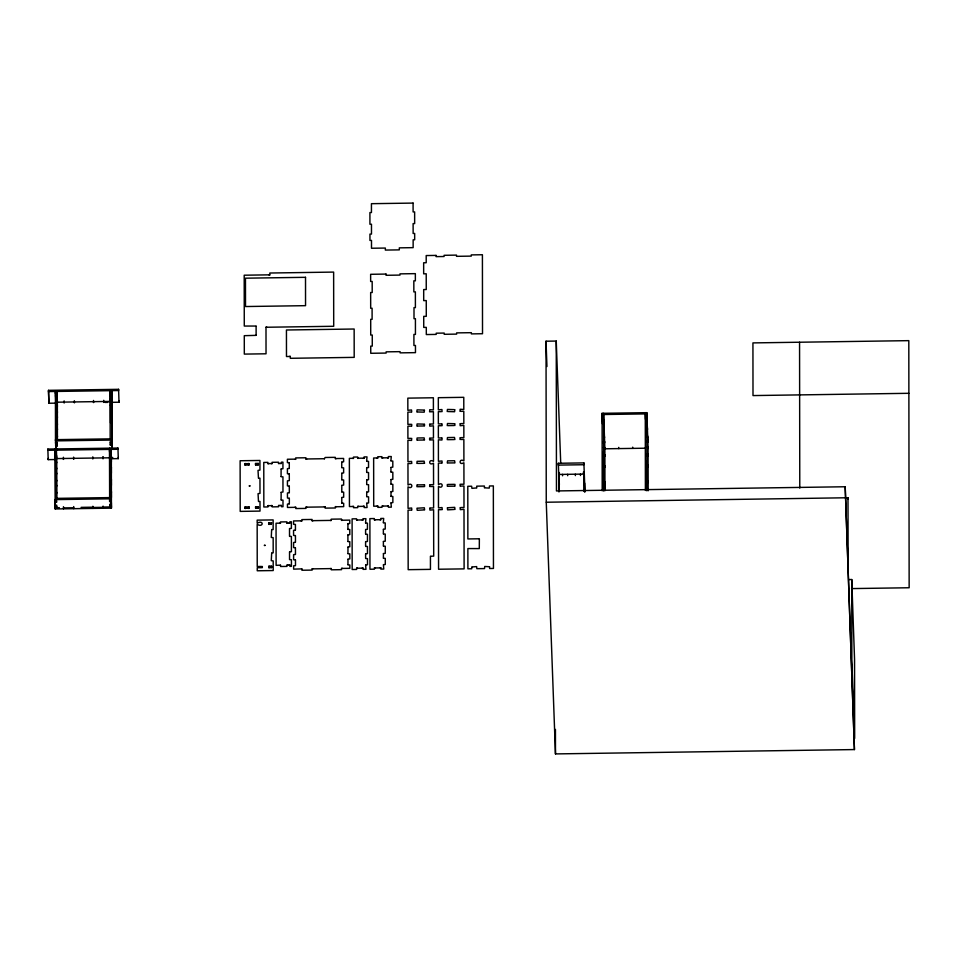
<?xml version="1.0" encoding="UTF-8"?>
<svg xmlns="http://www.w3.org/2000/svg" width="957" height="957" viewBox="0 0 957 957"><rect width="100%" height="100%" fill="white"/><g stroke="black" fill="none" stroke-linecap="round" stroke-linejoin="round"><path stroke-width="1.44" d="M269.754 275.03L269.12 275.018M266.034 327.127L266.728 327.091M289.564 356.351L290.258 356.327M244.956 463.583L245.65 463.559M245.65 465.078L244.98 465.102M248.318 463.535L249.011 463.511M248.976 465.066L248.365 465.066M255.519 463.427L256.213 463.403M256.225 464.899L255.567 464.97M257.66 463.403L258.354 463.367M258.354 464.887L257.708 464.935M268.642 463.726L267.972 463.75M271.979 463.714L271.357 463.726M245.016 506.935L245.71 506.899M245.674 508.454L245.064 508.466M248.377 506.887L249.071 506.851M249.071 508.37L248.413 508.394M279.205 463.571L278.559 463.619M281.346 463.547L280.688 463.571M255.579 506.779L256.273 506.743M256.249 508.299L255.615 508.299M257.72 506.743L258.414 506.72M258.39 508.275L257.792 508.299M295.653 459.288L295.043 459.36M268.008 505.583L268.702 505.559M271.369 505.535L272.063 505.499M306.659 459.121L305.977 459.133M278.571 505.428L279.265 505.404M268.726 522.881L269.419 522.857M280.712 505.404L281.406 505.368M269.419 524.364L268.773 524.412M280.449 523.312L279.803 523.359M295.031 507.222L295.725 507.186M287.65 523.204L286.98 523.228M289.756 523.204L289.11 523.18M336.051 458.678L335.428 458.774M306.025 507.054L306.719 507.031M268.785 566.221L269.479 566.197M269.491 567.692L268.869 567.788M270.927 566.197L271.621 566.161M271.621 567.68L270.939 567.692M301.778 521.015L301.144 521.003M312.772 520.847L312.138 520.835M353.456 458.439L352.81 458.487M287.016 565.061L287.71 565.025M324.411 506.791L325.105 506.755M289.158 565.025L289.851 565.001M358.385 458.367L357.703 458.379M364.031 458.271L363.397 458.355M335.417 506.636L336.11 506.6M331.194 520.548L330.524 520.572M377.74 458.068L377.142 458.188M342.199 520.369L341.541 520.429M382.621 458.056L381.975 458.032M312.185 568.745L312.879 568.709M352.834 506.373L353.528 506.349M388.303 457.936L387.645 457.984M357.751 506.301L358.444 506.277M363.397 506.229L364.091 506.193M357.248 520.201L356.65 520.225M330.572 568.482L331.254 568.446M362.894 520.118L362.284 520.13M377.106 506.026L377.8 505.99M341.565 568.314L342.259 568.291M375.048 519.95L374.426 519.95M387.669 505.87L388.363 505.846M380.719 519.83L380.037 519.83M356.662 568.099L357.356 568.063M362.308 568.015L362.99 567.991M374.45 567.836L375.144 567.812M380.096 567.764L380.79 567.728M256.105 326.349L256.129 335.058M256.117 335.357L244.286 335.68L244.31 354.102L266.034 353.791L265.998 327.258M281.059 468.93L282.937 468.739L282.937 462.147L281.394 462.171L281.406 463.391M289.289 463.021L289.289 468.188M281.071 476.419L281.107 469.265M289.277 468.499L287.411 468.667L287.423 473.739L289.301 473.871M289.289 474.182L289.313 480.342M281.095 492.221L282.973 492.03L282.949 476.837L281.107 476.73M289.289 480.653L287.435 480.821L287.435 485.881L289.313 486.024M289.301 486.323L289.325 492.496M281.107 499.71L281.143 492.556M289.313 492.795L287.447 492.975L287.459 498.035L289.337 498.178M289.337 498.465L289.337 503.633M289.289 503.98L287.459 504.112L287.471 507.461L294.995 507.354M289.504 528.563L291.383 528.36L291.371 521.78L289.839 521.804L289.839 523.024M295.426 524.723L295.45 529.879M289.516 536.04L289.516 528.862M341.745 461.968L343.623 461.776L343.611 458.439L336.086 458.547M295.426 530.178L293.56 530.357L293.572 535.418L295.45 535.561M341.745 467.435L341.757 462.279M295.45 535.848L295.462 542.033M341.757 473.117L343.635 472.914L343.623 467.853L341.745 467.71M295.45 542.332L293.584 542.511L293.584 547.571L295.474 547.715M289.54 551.854L291.418 551.663L291.395 536.47L289.528 536.351M341.769 479.589L341.805 473.452M295.426 548.05L295.474 554.187M289.54 559.331L289.54 552.129M341.769 485.271L343.647 485.067L343.647 480.007L341.793 479.9M295.462 554.486L293.596 554.665L293.608 559.725L295.486 559.869M341.781 491.731L341.805 485.582M295.474 560.168L295.498 565.324M366.651 460.987L366.998 456.884L364.067 456.92L364.079 458.14M341.793 497.413L343.671 497.221L343.659 492.161L341.781 492.018M295.45 565.671L293.62 565.802L293.62 569.14L301.874 568.877M341.793 502.88L341.793 497.7M366.663 467.686L368.541 467.495L368.529 461.418L366.687 461.31M366.663 472.136L366.675 467.985M366.675 479.84L368.553 479.648L368.553 472.555L366.687 472.435M366.687 484.29L366.71 480.163M366.698 491.994L368.577 491.802L368.565 484.709L366.71 484.601M390.923 460.64L391.269 456.525L388.351 456.573L388.351 457.781M366.698 496.444L366.71 492.293M347.893 523.658L349.772 523.467L349.772 520.118L342.247 520.237M390.935 467.339L392.813 467.136L392.801 461.059L390.923 460.927M347.905 529.113L347.941 523.993M366.71 503.131L368.589 502.939L368.577 496.862L366.71 496.743M390.946 471.777L390.935 467.614M347.905 534.796L349.784 534.604L349.784 529.544L347.905 529.4M390.958 479.481L392.837 479.29L392.825 472.208L390.946 472.064M347.917 541.267L347.905 535.083M390.958 483.931L390.958 479.768M347.929 546.949L349.807 546.758L349.795 541.698L347.989 541.626M365.562 522.785L365.897 518.67L362.978 518.718L362.978 519.926M390.97 491.635L392.849 491.443L392.837 484.35L390.994 484.254M347.929 553.421L347.989 547.308M365.562 529.484L367.44 529.281L367.44 523.204L365.574 523.084M390.97 496.085L391.042 491.994M347.941 559.103L349.819 558.912L349.819 553.852L347.965 553.744M365.574 533.922L365.61 529.819M390.982 502.784L392.86 502.581L392.86 496.504L390.982 496.372M347.953 564.558L347.977 559.426M365.586 541.638L367.464 541.435L367.452 534.353L365.622 534.269M365.586 546.076L365.598 541.937M383.35 522.522L383.685 518.419L380.766 518.455L380.766 519.675M365.598 553.78L367.476 553.589L367.464 546.507L365.634 546.411M383.362 529.221L385.24 529.03L385.228 522.953L383.362 522.833M365.61 558.23L365.61 554.091M383.362 533.671L383.374 529.52M365.622 564.929L367.5 564.726L367.488 558.649L365.622 558.529M383.374 541.375L385.252 541.183L385.24 534.09L383.41 534.006M383.386 545.825L383.386 541.674M383.386 553.529L385.276 553.337L385.264 546.244L383.398 546.124M383.398 557.967L383.422 553.852M383.41 564.666L385.288 564.474L385.276 558.398L383.41 558.278M249.287 485.761L249.933 485.737M249.944 486.096L249.322 486.132M264.419 545.191L265.053 545.167M265.053 545.526L264.431 545.538M269.049 274.85L244.202 275.209L244.274 326.05L256.117 326.05M266.776 327.246L333.706 326.277L333.634 272.087L269.826 273.02L269.826 274.838M556.244 341.063L556.46 490.941L845.198 486.754L854.445 749.57L555.479 753.913L546.256 502.234L546.028 341.206L556.244 341.063L560.718 463.176M289.528 356.483L286.478 356.53L286.442 329.998L354.15 329.017L354.198 357.368L290.318 358.301L290.306 356.471M55.841 403.148L48.915 403.244L48.484 390.336L118.584 389.32L119.015 402.227L112.089 402.323M48.484 391.557L118.584 390.54L118.584 389.32M105.15 402.43L107.926 402.383M908.875 393.303L753.003 395.576L752.932 342.905L908.803 340.644L909.15 587.754L851.574 588.591M423.7 410.063L417.085 409.859L416.809 411.988M454.085 409.62L447.445 409.429L447.206 411.546M410.924 412.072L407.861 412.12L407.885 424.37L410.936 424.334M417.587 411.977L424.19 412.18L424.477 410.051M430.363 411.785L433.413 411.737L433.437 423.999L430.387 424.047M441.321 411.63L438.342 411.666L438.366 423.927L441.333 423.891M447.984 411.534L454.587 411.737L454.874 409.608M460.76 411.343L463.798 411.307L463.834 423.556L460.784 423.604M602.204 490.821L602.097 413.316L646.812 412.67L648.128 448.51M423.712 424.142L417.108 423.939L416.833 426.068M454.108 423.7L447.469 423.508L447.23 425.626M410.936 426.152L407.885 426.2L407.909 438.414L410.96 438.378M417.611 426.056L423.712 425.973M441.333 425.709L438.366 425.757L438.378 437.971L441.356 437.935M448.008 425.614L454.108 425.53M111.993 447.72L111.718 440.064L55.494 440.878L55.422 391.461L55.853 403.148M55.685 444.718L55.685 445.926L57.217 445.914L57.121 443.378L55.59 443.402L55.59 442.194M110.27 441.392L110.27 442.613L111.802 442.589L111.706 438.844L55.494 439.658L55.829 449.85L55.889 447.075M430.399 438.091L433.461 438.043L433.437 425.829L429.789 426.14L429.609 424.059M460.796 437.648L463.858 437.612L463.834 425.387L460.173 425.698L459.994 423.616M646.142 436.069L647.674 436.045L647.853 442.134L646.322 442.158M417.635 440.1L423.736 440.017M430.411 439.921L433.461 439.873L433.509 461.358C428.616 458.164 428.21 466.37 433.509 463.188L433.557 484.649L430.471 484.697M448.02 439.658L454.132 439.574M460.796 439.478L463.858 439.43L463.906 460.915C459.025 457.757 458.63 465.963 463.906 462.745L463.954 484.218L460.867 484.254M110.27 442.613L110.366 445.137L111.897 445.113L111.897 443.904L112.041 447.816M646.142 437.277L647.674 437.253M55.039 456.824L54.8 450.185L47.85 450.292L47.85 449.072L117.95 448.055L118.297 458.618L109.983 458.738M603.137 441.572L604.668 441.548L604.668 442.768L603.137 442.792M646.322 440.938L647.853 440.926L647.853 442.134M603.353 447.601L604.884 447.577L604.956 490.738M646.537 446.967L648.068 446.955L648.188 490.774M645.162 448.211L604.896 448.797L603.628 414.513L645.281 413.903L645.485 419.345M109.983 457.53L112.747 457.482M109.792 457.805L56.642 458.582L56.331 450.161L109.481 449.395L109.576 452.111M47.85 449.072L48.197 459.635L55.123 459.539M294.923 459.145L287.399 459.252L287.399 462.59L289.289 462.733M306.707 458.977L324.303 458.714M352.726 458.307L349.365 458.355L349.437 506.552L352.798 506.504M358.432 458.224L363.289 458.152M376.998 457.948L373.637 457.996L373.708 506.205L377.07 506.157M382.704 457.865L387.573 457.793M603.365 454.766L604.896 454.742L604.956 456.31L603.424 456.322M646.549 454.144L648.08 454.12L648.14 455.676L646.609 455.699M245.698 463.702L248.282 463.667M256.261 463.547L257.624 463.535M268.69 463.571L271.274 463.535M279.253 463.415L280.616 463.403M245.698 464.923L248.282 464.887M256.261 464.767L257.624 464.743M410.996 463.511L407.957 463.559L408.005 485.032C413.161 481.634 413.065 490.116 408.005 486.85L408.053 508.323L411.654 508.011L411.833 510.081M417.659 463.415L423.772 463.332M441.392 463.068L438.414 463.116L438.45 484.589C443.558 481.144 443.306 489.769 438.45 486.407L438.485 507.88L442.05 507.569L442.23 509.65M448.055 462.973L454.168 462.889M583.89 462.901L583.89 464.731L558.338 465.102L558.338 463.284L583.89 462.901L584.966 491.85M558.721 491.778L558.697 472.614L559.414 472.614M583.28 472.268L584.237 472.256L584.32 491.336M258.426 478.201L259.957 478.189L259.981 493.369L258.055 493.68L258.45 500.882M559.462 474.014L558.744 474.026L558.697 472.614M583.327 473.667L584.284 473.655M584.237 474.074L558.697 474.445L558.744 475.844M603.4 481.562L604.812 481.55L604.872 483.106L603.46 483.129L603.389 471.55M646.717 480.94L648.116 480.916L648.176 482.472L646.776 482.495L646.717 480.94L646.788 490.785M417.695 484.888L423.795 484.792M448.091 484.445L454.192 484.35M559.103 490.821L559.331 483.452M584.165 483.094L584.213 484.493M417.695 486.706L423.807 486.623M430.471 486.527L433.557 486.479L433.605 507.952L430.506 507.988M448.091 486.264L454.192 486.18M460.867 486.084L463.954 486.036L464.001 507.509L460.891 507.545M559.378 484.852L559.091 483.452M475.952 487.986L471.945 488.345L471.622 486.228L467.794 486.288L467.865 538.947L478.584 538.791M485.175 487.855L489.23 488.094L489.505 485.965L493.345 485.917L493.453 568.446L489.625 568.506L489.625 566.676M56.403 498.37L109.541 497.604M54.872 499.614L111.084 498.788L111.419 508.143L55.207 508.957L54.8 448.977M56.499 501.085L56.499 502.305L54.968 502.329L54.968 501.109M109.481 448.175L109.648 501.528L111.179 501.504L111.179 500.296M258.462 501.504L259.993 501.48L260.005 511.098L240.195 511.385L240.123 460.748L259.933 460.461L259.945 470.078L258.019 470.389L258.426 477.591M55.111 506.241L56.642 506.217L56.702 508L55.171 508.023L55.171 503.466M109.792 504.231L109.792 505.452L111.323 505.428M55.207 507.748L59.358 507.688M81.106 507.366L92.901 507.198L92.901 508.418L92.865 506.265M103.117 507.054L111.419 506.923M92.865 507.473L103.081 507.33L103.117 508.263L103.081 506.109M109.792 505.452L109.852 507.234L111.395 507.21L111.383 502.652M268.75 505.703L271.333 505.667M279.312 505.547L280.676 505.535M546.256 502.234L847.986 497.748L848.046 499.159M245.758 507.054L248.341 507.019M256.32 506.899L257.684 506.875M306.766 507.174L324.375 506.923M336.158 506.755L343.683 506.636L343.683 503.298L341.84 503.215M358.492 506.42L363.361 506.361M382.776 506.074L387.633 506.002M245.758 508.263L248.341 508.227M256.32 508.107L257.684 508.095M417.731 508.179L424.334 507.784L424.609 509.902M448.115 507.736L454.719 507.342L455.006 509.459M411.055 510.093L408.053 510.141L408.172 569.678L430.447 569.367L430.435 556.196M423.831 509.914L417.228 510.308L416.941 508.191M441.452 509.65L438.485 509.698L438.569 569.236L464.109 568.877L464.001 509.327L460.293 509.638L460.114 507.557M454.228 509.471L447.589 509.854L447.338 507.748M301.072 520.835L293.548 520.943L293.56 524.28L295.438 524.424M312.855 520.656L330.464 520.405M357.332 520.01L362.201 519.938M375.12 519.759L379.989 519.687M269.467 523L271.561 522.821M279.719 523.168L276.047 523.216L276.106 565.348L280.509 565.132M287.698 523.048L289.062 523.036M269.467 524.221L270.831 524.197M271.621 529.556L273.152 529.532L273.14 519.914L257.17 520.141L257.17 523.18C264.036 519.412 263.654 528.049 257.17 524.4L257.23 566.52L261.548 566.46M271.656 552.847L273.188 552.823L273.164 537.631L271.262 537.439L271.621 530.166M431.212 556.184L433.7 556.149L433.605 509.77L429.932 510.093L429.717 508M287.758 565.18L289.122 565.156M269.527 566.341L270.891 566.329M261.548 567.68L257.242 567.74L257.242 570.779L273.212 570.551L273.2 560.922L271.274 560.646L271.656 553.469M269.527 567.561L270.891 567.537M312.927 568.865L330.536 568.614M342.307 568.434L349.831 568.326L349.831 564.989L347.953 564.845M357.404 568.219L362.272 568.147M375.192 567.956L380.061 567.896M472.519 566.927L476.634 566.592L476.849 568.685L484.517 568.578L484.721 566.472L488.848 566.688M848.775 579.571L851.742 579.535L854.553 659.433L854.661 738.433L851.862 662.065L851.742 579.535M382.728 505.918L382.034 505.954L381.999 507.294L377.848 507.366L377.848 506.145M270.975 524.436L271.609 522.965M281.155 500.044L282.985 500.128L282.997 506.708L281.466 506.732L281.454 505.523M365.634 565.228L365.969 569.307L363.05 569.355L363.05 568.135M324.387 458.905L325.081 457.494L335.309 457.338L335.309 458.559M383.434 564.989L383.757 569.056L380.838 569.092L380.838 567.884M390.994 503.083L391.341 507.162L388.422 507.21L388.41 505.99M366.71 503.418L367.069 507.521L364.138 507.557L364.138 506.349M289.54 559.618L291.43 559.761L291.43 566.341L289.899 566.365L289.899 565.144M558.338 463.284L559.331 491.659M854.445 749.57L845.198 486.754M602.097 413.316L602.443 423.903M580.42 474.122L580.468 475.521M575.301 474.193L575.36 475.605M567.645 474.313L567.692 475.713M562.525 474.385L562.584 475.785M559.091 485.283L559.151 486.682M546.028 341.206L546.949 366.531M112.077 402.323L111.646 390.635L111.718 440.064M112.077 405.672L112.041 400.182M112.089 411.749L112.053 410.804L112.089 416.809M112.101 423.903L112.065 422.958L112.113 428.963M112.125 436.045L112.089 435.112L112.125 441.117M110.51 404.751L110.545 405.696M111.359 458.726L111.012 449.371L117.95 449.276L117.95 448.055M111.359 462.064L111.323 456.573M111.371 468.14L111.335 467.207L111.371 473.201M111.383 480.294L111.347 479.361L111.395 485.355M111.407 492.448L111.371 491.515L111.407 497.508M103.727 401.509L103.763 402.442L103.727 400.301M103.045 457.625L103.009 456.692L103.045 458.846M74.347 401.94L74.383 402.873L74.347 400.72M73.629 458.331L73.665 459.264L73.629 457.123M64.131 402.084L64.167 403.029L64.131 400.875M63.413 458.487L63.449 459.42L63.413 457.267M57.36 405.529L57.396 406.462M57.372 411.606L57.408 412.539M57.372 416.666L57.408 417.599M57.384 423.76L57.42 424.693M57.396 428.82L57.432 429.753M57.408 435.913L57.432 436.847M55.865 406.486L55.817 400.995M55.865 412.563L55.841 411.63L55.877 417.623M55.889 424.717L55.853 423.784L55.889 429.777M55.901 436.87L55.865 435.937L55.913 441.931M56.642 461.92L56.678 462.853M56.654 467.997L56.69 468.93M56.654 473.069L56.69 474.002M56.666 480.151L56.702 481.084M56.678 485.211L56.714 486.156M56.69 492.305L56.714 493.238M56.726 498.31L56.642 457.362M56.499 502.305L56.331 448.953M48.484 390.336L48.915 403.244M847.986 497.748L848.141 567.011M799.562 342.235L799.777 488.118M647.399 428.449L647.399 429.669L647.064 419.477M646.812 412.67L646.92 490.163M646.561 461.059L646.597 490.14M645.281 412.682L645.389 490.463M632.685 447.17L632.697 448.39M618.736 447.374L618.736 448.594M604.812 481.55L604.824 489.84M604.489 436.667L604.489 437.887M604.214 429.083L604.214 430.291M603.879 420.099L603.879 421.319M603.628 413.292L603.735 491.073M603.412 452.027L603.472 490.032M602.348 420.123L602.348 421.343M584.643 483.082L584.655 491.922M584.249 472.244L584.272 491.408M555.443 729.413L555.479 753.913M484.398 487.867L484.398 486.036L476.73 486.156L476.742 487.974M479.361 538.779L479.29 548.588L467.877 548.564L467.901 568.817L471.741 568.769L471.741 566.939M459.982 411.354L460.15 409.273L463.798 409.476L463.774 397.322L438.33 397.693L438.342 409.847L441.919 409.536L442.098 411.618M460.018 437.66L460.018 439.49M460.09 484.266L460.09 486.096M454.886 423.688L454.886 425.518M454.91 439.562L454.479 437.433L447.457 437.576L447.242 439.67M454.946 462.877L454.587 460.748L447.553 460.855L447.278 462.985M454.97 484.338L454.982 486.168M447.314 484.457L447.314 486.276M442.11 423.879L442.11 425.698M442.134 437.923L441.955 440.005L438.39 439.801L438.414 461.286L441.99 460.975L442.17 463.056M429.585 411.797L429.765 409.716L433.401 409.919L433.377 397.765L407.826 398.136L407.849 410.29L411.522 409.979L411.701 412.06M429.621 438.103L429.621 439.921M429.693 484.709L429.693 486.539M424.489 424.13L424.501 425.961M424.513 440.005L424.118 437.875L417.096 437.995L416.845 440.112M424.549 463.32L424.118 461.19L417.085 461.322L416.881 463.427M424.573 484.78L424.585 486.611M416.917 484.9L416.917 486.718M411.713 424.322L411.725 426.14M411.737 438.366L411.558 440.447L407.909 440.244L407.957 461.729L411.594 461.418L411.773 463.499M381.927 457.877L381.927 456.668L377.776 456.728L377.776 457.936M374.343 519.771L374.343 518.55L369.892 518.61L369.964 569.248L374.414 569.188L374.414 567.968M357.655 458.236L357.643 457.015L353.504 457.075L353.504 458.295M357.715 506.432L357.715 507.653L353.576 507.712L353.576 506.492M356.554 520.022L356.554 518.814L352.104 518.873L352.176 569.511L356.626 569.451L356.626 568.231M341.458 520.249L341.458 519.029L331.242 519.173L331.242 520.393M341.529 568.446L341.529 569.666L331.313 569.81L331.313 568.602M335.381 506.767L335.381 507.976L325.153 508.131L325.153 506.911M312.078 520.668L312.078 519.46L301.85 519.603L301.862 520.823M312.149 568.877L312.149 570.097L301.922 570.24L301.922 569.02M305.929 458.977L305.917 457.769L295.701 457.913L295.701 459.133M305.989 507.186L305.989 508.406L295.773 508.55L295.773 507.342M286.921 523.06L286.921 521.852L280.497 521.936L280.497 523.156M286.98 565.192L286.98 566.4L280.557 566.496L280.557 565.288M278.475 463.427L278.475 462.219L272.051 462.315L272.051 463.523M278.535 505.559L278.535 506.779L272.123 506.875L272.111 505.655M271.668 566.317L271.668 567.525M268.69 523.012L268.69 524.233M268.75 566.353L268.75 567.573M267.912 463.583L267.912 462.375L263.773 462.434L263.833 506.995L267.972 506.935L267.972 505.715M262.326 566.448L262.326 567.668M258.402 463.523L258.402 464.731M258.462 506.863L258.462 508.083M255.483 463.559L255.483 464.779M255.543 506.911L255.543 508.119M249.059 463.655L249.059 464.875M249.119 507.007L249.119 508.215M244.92 463.714L244.92 464.935M244.98 507.066L244.98 508.275M119.015 401.007L119.015 402.227M118.297 457.41L118.297 458.618M112.065 401.115L112.136 448.773M111.969 398.399L111.969 399.607M112.101 446.261L112.101 448.486M111.73 391.951L111.73 393.171M111.825 394.475L111.825 395.696M111.347 457.506L111.419 508.143M111.251 454.79L111.251 456.01M111.012 448.151L111.084 498.788M110.498 400.193L110.534 422.982M110.294 394.499L110.294 395.72M110.438 398.423L110.438 399.631M110.366 443.916L110.366 445.137M110.175 438.868L110.115 390.659L110.51 401.414L57.36 402.191L56.965 391.437L57.025 439.634M109.852 506.014L109.852 507.234M109.648 500.32L109.648 501.528M93.547 401.378L93.547 402.598L93.511 400.445M92.829 457.781L92.829 458.989L92.793 456.836M73.701 506.54L73.737 508.693L73.701 507.76L63.485 507.904L63.509 508.837L63.473 506.684M57.288 399.189L57.288 400.409M57.348 400.971L57.408 439.706M57.36 448.606L57.36 449.826M57.049 392.741L57.049 393.961M57.145 395.277L57.145 396.485M57.121 442.17L57.121 443.378M57.217 444.694L57.217 445.914M56.571 455.58L56.571 456.8M56.642 505.009L56.642 506.217M56.702 506.791L56.702 508M55.853 401.928L55.925 449.587M55.757 399.213L55.757 400.433M55.518 392.765L55.518 393.985M55.614 395.289L55.614 396.509M55.207 504.399L55.207 508.957M48.197 458.427L48.197 459.635M413.089 203.087L371.436 203.685L371.448 212.538L369.916 212.562L369.928 224.237L371.472 224.213L371.483 234.07L369.952 234.094L369.952 240.434L371.495 240.41L371.495 248.246L385.348 248.054L385.348 250.076L399.308 249.873L399.308 247.851L413.149 247.648L413.137 239.812L414.668 239.788L414.668 233.448L413.137 233.472L413.113 223.603L414.656 223.579L414.632 211.916L413.101 211.928L413.089 203.087M436.081 255.411L426.2 255.555L426.2 262.732L423.652 262.768L423.664 273.822L426.224 273.786L426.248 289.528L423.688 289.564L423.7 300.618L426.26 300.582L426.284 316.324L423.724 316.36L423.736 327.414L426.296 327.378L426.308 334.555L436.189 334.412L436.189 333.192L444.192 333.072L444.192 334.292L456.633 334.113L456.633 332.892L471.358 332.677L471.358 333.897L482.519 333.73L482.412 254.741L471.251 254.909L471.251 256.117L456.525 256.332L456.525 255.112L444.084 255.304L444.084 256.512L436.081 256.632L436.081 255.411M386.018 274.073L370.634 274.3L370.646 281.466L372.177 281.442L372.201 292.507L370.658 292.519L370.682 308.262L372.094 308.238L372.106 319.303L370.706 319.327L370.718 335.058L372.261 335.034L372.273 346.099L370.742 346.123L370.754 353.289L386.126 353.061L386.126 351.853L400.086 351.65L400.086 352.858L415.47 352.643L415.458 345.465L413.926 345.489L413.903 334.436L415.434 334.412L415.422 318.669L414.01 318.693L413.998 307.628L415.398 307.616L415.374 291.873L413.843 291.897L413.831 280.832L415.362 280.82L415.35 273.642L399.966 273.869L399.978 275.09L386.018 275.293L386.018 274.073M305.51 277.315L245.459 278.188L245.506 306.539L305.546 305.666L305.51 277.315M604.92 465.808L603.377 465.832L603.436 467.387L604.968 467.363L604.92 465.808M648.092 465.174L646.561 465.198L646.621 466.765L648.152 466.741L648.092 465.174"/></g></svg>
